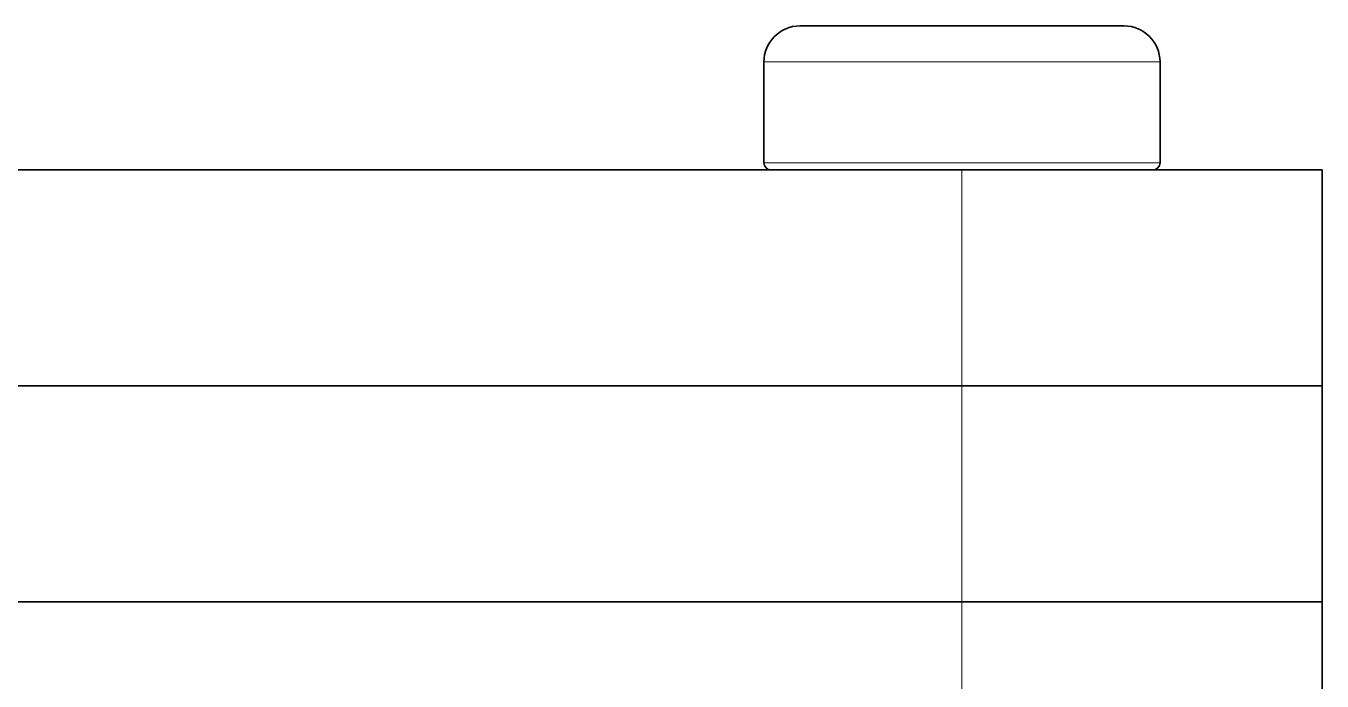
# Model space of a CAD drawing. Extents: x 218 to 1434, y 54 to 743.
# Drawn here: x 723.69 to 741.68, y 671.51 to 680.61 of the extents above; entities that cross this region are included whole.
import ezdxf

# ---------------------------------------------------------------- set-up
doc = ezdxf.new("R2010")
doc.units = 0

msp = doc.modelspace()

# ---------------------------------------------------------------- linework, layer by layer
at = {"color": 7, "lineweight": 35, "ltscale": 0.083217}
msp.add_line((737.763, 680.612), (734.435, 680.612), dxfattribs=at)
at = {"color": 7, "lineweight": 35, "ltscale": 0.029283}
msp.add_line((738.935, 680.612), (737.763, 680.612), dxfattribs=at)
at = {"color": 7, "lineweight": 13, "ltscale": 0.101711}
for p, q in [((738.003, 680.112), (733.935, 680.112)), ((738.003, 678.712), (733.935, 678.712))]:
    msp.add_line(p, q, dxfattribs=at)
at = {"color": 7, "lineweight": 35, "ltscale": 0.034999}
for p, q in [((733.935, 678.712), (733.935, 680.112)), ((739.435, 678.712), (739.435, 680.112))]:
    msp.add_line(p, q, dxfattribs=at)
at = {"color": 7, "lineweight": 13, "ltscale": 0.035789}
for p, q in [((739.435, 680.112), (738.003, 680.112)), ((739.435, 678.712), (738.003, 678.712))]:
    msp.add_line(p, q, dxfattribs=at)
at = {"color": 7, "lineweight": 35}
for p, q in [((736.685, 678.612), (452.315, 678.612)), ((736.685, 675.612), (452.315, 675.612)), ((736.685, 675.612), (452.315, 675.612)), ((736.685, 672.612), (452.315, 672.612)), ((736.685, 672.612), (452.315, 672.612))]:
    msp.add_line(p, q, dxfattribs=at)
at = {"color": 7, "lineweight": 13, "ltscale": 0.075}
for p, q in [((736.685, 675.612), (736.685, 678.612)), ((736.685, 672.612), (736.685, 675.612)), ((736.685, 672.612), (736.685, 669.612))]:
    msp.add_line(p, q, dxfattribs=at)
at = {"color": 7, "lineweight": 35, "ltscale": 0.125}
for p, q in [((741.685, 678.612), (736.685, 678.612)), ((741.685, 675.612), (736.685, 675.612)), ((741.685, 675.612), (736.685, 675.612)), ((741.685, 672.612), (736.685, 672.612)), ((741.685, 672.612), (736.685, 672.612))]:
    msp.add_line(p, q, dxfattribs=at)
at = {"color": 7, "lineweight": 35, "ltscale": 0.075}
for p, q in [((741.685, 675.612), (741.685, 678.612)), ((741.685, 672.612), (741.685, 675.612)), ((741.685, 672.612), (741.685, 669.612))]:
    msp.add_line(p, q, dxfattribs=at)
at = {"color": 7, "lineweight": 35}
for centre, radius, start, end in [((734.435, 680.112), 0.5, 90, 180), ((738.935, 680.112), 0.5, 0, 90), ((734.035, 678.712), 0.1, 180.0336, 269.9664), ((739.335, 678.712), 0.1, 270.0336, 359.9664)]:
    msp.add_arc(centre, radius, start, end, dxfattribs=at)

doc.saveas('drawing.dxf')
